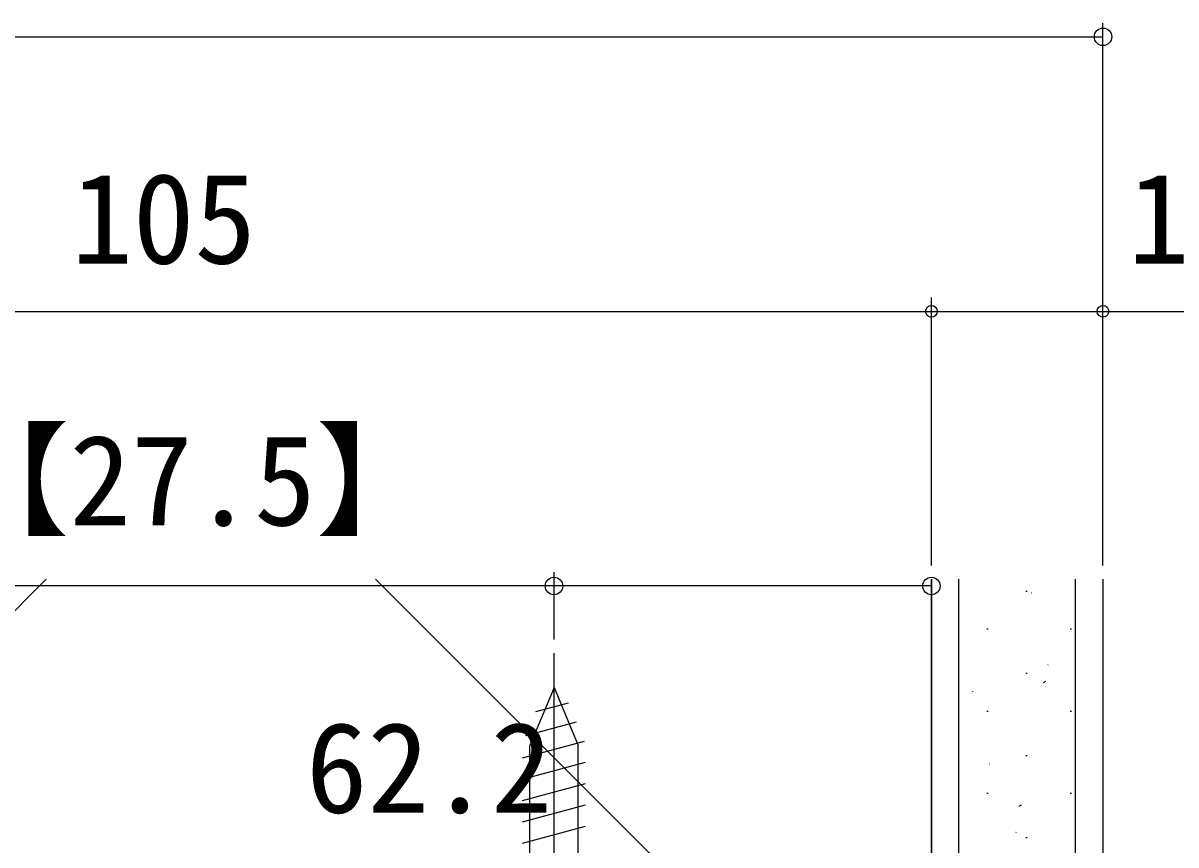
# Model space of a CAD drawing. Units: millimetres, scale not verified. Extents: x -525 to 525, y -808 to 806.
# Drawn here: x -390.7 to -306.7, y 362.7 to 422.6 of the extents above; entities that cross this region are included whole.
import ezdxf
from ezdxf.enums import TextEntityAlignment as Align

# ---------------------------------------------------------------- set-up
doc = ezdxf.new("R2010")
doc.units = ezdxf.units.MM
doc.header["$LTSCALE"] = 4
for name, color, linetype in [('0-5_YKK_13', 4, 'Continuous'), ('0-7_YKK_D', 6, 'Continuous'), ('0-9_YSS_K', 3, 'Continuous')]:
    doc.layers.add(name, color=color, linetype=linetype)
doc.styles.add('ＭＳ ゴシック', font='')
doc.styles.get('ＭＳ ゴシック').set_extended_font_data('MS Gothic')

msp = doc.modelspace()

# ---------------------------------------------------------------- linework, layer by layer
at = {"layer": '0-5_YKK_13'}
for p, q in [((-352, 329.2), (-352, 376.7)), ((-352, 374.2), (-353.75, 369.975)), ((-352, 374.2), (-350.25, 369.975)), ((-353.319, 372.453), (-350.945, 373.089)), ((-354.042, 370.706), (-350.366, 371.692)), ((-354.3, 369.084), (-349.787, 370.294)), ((-353.75, 334.2), (-353.75, 369.975)), ((-350.25, 334.2), (-350.25, 369.975)), ((-354.3, 367.532), (-349.7, 368.764)), ((-354.3, 365.979), (-349.7, 367.211)), ((-354.3, 364.426), (-349.7, 365.658)), ((-354.3, 362.873), (-349.7, 364.105))]:
    msp.add_line(p, q, dxfattribs=at)
at = {"layer": '0-7_YKK_D'}
for p, q in [((-312, 383.1), (-312, 422.6)), ((-442, 421.6), (-312, 421.6)), ((-324.5, 383.1), (-324.5, 402.6)), ((-324.5, 383.1), (-324.5, 402.6)), ((-312, 383.1), (-312, 402.6)), ((-429.5, 401.6), (-324.5, 401.6)), ((-351.998, 377.7), (-351.998, 382.6)), ((-324.5, 381.1), (-324.5, 380.6))]:
    msp.add_line(p, q, dxfattribs=at)
for points in [[(-324.5, 401.6), (-312, 401.6), (-287.05, 401.6)], [(-324.5, 381.6), (-351.998, 381.6), (-395.974, 381.6)]]:
    msp.add_lwpolyline(points, dxfattribs=at)
for centre, radius in [((-312, 421.6), 0.637), ((-324.5, 401.6), 0.425), ((-324.5, 401.6), 0.425), ((-312, 401.6), 0.425), ((-351.998, 381.6), 0.637), ((-324.5, 381.6), 0.637)]:
    msp.add_circle(centre, radius, dxfattribs=at)
at = {"layer": '0-9_YSS_K'}
for p, q in [((-429.499, 341.601), (-389, 382.1)), ((-324.5, 341.6), (-365, 382.1)), ((-324.5, 382.1), (-324.5, 341.6)), ((-322.5, 299.1), (-322.5, 382.1)), ((-314, 299.1), (-314, 382.1)), ((-312, 382.1), (-312, 299.1)), ((-317.618, 381.221), (-317.518, 381.221)), ((-317.204, 381.098), (-317.185, 381.105)), ((-320.468, 378.471), (-320.368, 378.471)), ((-314.388, 378.471), (-314.288, 378.471)), ((-316.007, 375.84), (-315.988, 375.847)), ((-317.618, 375.241), (-317.518, 375.241)), ((-321.493, 373.897), (-321.474, 373.904)), ((-316.334, 374.558), (-316.167, 374.668)), ((-320.468, 372.491), (-320.368, 372.491)), ((-314.388, 372.491), (-314.288, 372.491)), ((-314.055, 370.849), (-314.036, 370.856)), ((-317.618, 369.261), (-317.518, 369.261)), ((-320.295, 368.64), (-320.276, 368.646)), ((-320.468, 366.511), (-320.368, 366.511)), ((-314.388, 366.511), (-314.288, 366.511)), ((-324.5, 365.7), (-324.5, 299.1)), ((-318.103, 365.552), (-317.936, 365.662)), ((-318.343, 363.649), (-318.324, 363.656)), ((-317.618, 363.281), (-317.518, 363.281))]:
    msp.add_line(p, q, dxfattribs=at)
msp.add_lwpolyline([(-429.5, 382.1), (-429.5, 341.6), (-324.5, 341.6), (-324.5, 382.1)], dxfattribs=at)

# ---------------------------------------------------------------- texts
at = {"layer": '0-7_YKK_D', "style": 'ＭＳ ゴシック'}
for s, p in [('105', (-387.176, 403.1)), ('12.5', (-310.181, 403.1)), ('【27.5】', (-396.308, 384.027)), ('62.2', (-370.075, 363.1))]:
    msp.add_text(s, height=6.598, dxfattribs=at).set_placement(p, align=Align.BOTTOM_LEFT)

doc.saveas('drawing.dxf')
